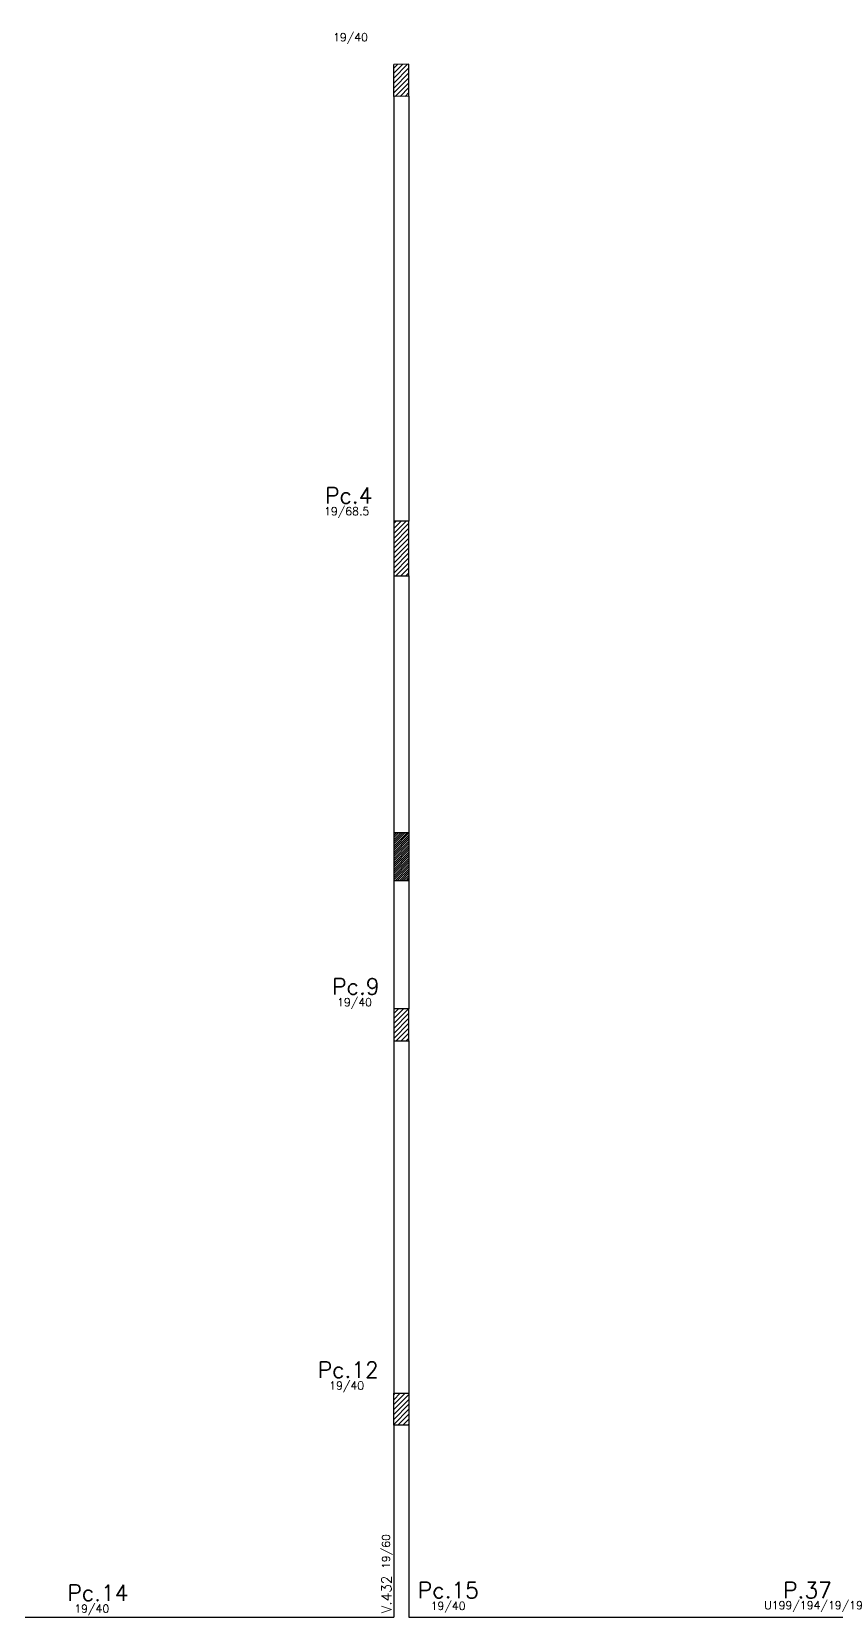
# Model space of a CAD drawing. Extents: x 534 to 8035, y 2354 to 7562.
# Drawn here: x 3824 to 4830, y 4577 to 6559 of the extents above; entities that cross this region are included whole.
import ezdxf

# ---------------------------------------------------------------- set-up
doc = ezdxf.new("R2010")
doc.units = 0
for name, color, linetype in [('CORTE-FORMA', 1, 'CONTINUOUS'), ('FO-HACHURA_PILAR-MORRE', 252, 'CONTINUOUS'), ('FO-TEXTO-VIGAS', 3, 'CONTINUOUS'), ('P-M', 7, 'CONTINUOUS')]:
    doc.layers.add(name, color=color, linetype=linetype)
doc.layers.add('FO-Textos dos pilares', color=3, linetype='CONTINUOUS', lineweight=20)
doc.layers.add('FO-Vigas', color=2, linetype='CONTINUOUS', lineweight=30)
doc.styles.add('ROMANS', font='romans.shx')
pattern_1 = [(45, (-15397.861, 11884.219), (-3.0935922, 3.0935922), [])]

msp = doc.modelspace()

# ---------------------------------------------------------------- hatches: boundary and pattern name
at = {"layer": 'CORTE-FORMA'}
h = msp.add_hatch(dxfattribs=at)
h.set_pattern_fill('ANSI31', color=70, scale=15)
h.set_pattern_definition([(45, (-15397.8612, 11884.2188), (-1.32582521, 1.32582521), [])])
h.paths.add_polyline_path([(4295.54, 5557.72), (4295.54, 5497.72), (4276.54, 5497.72), (4276.54, 5557.72)])
at = {"layer": 'FO-HACHURA_PILAR-MORRE'}
h = msp.add_hatch(dxfattribs=at)
h.set_pattern_fill('ANSI31', color=256, scale=35)
h.set_pattern_definition(pattern_1)
h.paths.add_polyline_path([(4295.54, 6477.78), (4276.54, 6477.56), (4276.54, 6517.56), (4295.54, 6517.78)])
h = msp.add_hatch(dxfattribs=at)
h.set_pattern_fill('ANSI31', color=256, scale=35)
h.set_pattern_definition(pattern_1)
h.paths.add_polyline_path([(4295.57, 5946.82), (4286.07, 5946.82), (4276.57, 5946.82), (4276.57, 5912.57), (4276.57, 5878.32), (4286.07, 5878.32), (4295.57, 5878.32), (4295.57, 5912.57)])
h = msp.add_hatch(dxfattribs=at)
h.set_pattern_fill('ANSI31', color=256, scale=35)
h.set_pattern_definition(pattern_1)
h.paths.add_polyline_path([(4276.54, 5297.1), (4286.04, 5297.1), (4295.54, 5297.1), (4295.54, 5317.1), (4295.54, 5337.1), (4286.04, 5337.1), (4276.54, 5337.1), (4276.54, 5317.1)])
h = msp.add_hatch(dxfattribs=at)
h.set_pattern_fill('ANSI31', color=256, scale=35)
h.set_pattern_definition(pattern_1)
h.paths.add_polyline_path([(4276.54, 4856.57), (4295.54, 4856.57), (4295.54, 4816.57), (4276.54, 4816.57)])

# ---------------------------------------------------------------- linework, layer by layer
at = {"layer": 'CORTE-FORMA'}
for p, q in [((4276.54, 5557.72), (4295.54, 5557.72)), ((4276.54, 5557.72), (4276.54, 5497.72)), ((4295.54, 5557.72), (4295.54, 5497.72)), ((4276.54, 5497.72), (4295.54, 5497.72))]:
    msp.add_line(p, q, dxfattribs=at)
at = {"layer": 'FO-Vigas'}
for p, q in [((4276.54, 6477.56), (4276.54, 5946.57)), ((4295.54, 6477.78), (4295.54, 5946.82)), ((4276.54, 5878.32), (4276.54, 5337.1)), ((4295.54, 5878.32), (4295.54, 5337.1)), ((4276.54, 5297.1), (4276.54, 4856.57)), ((4295.54, 5297.1), (4295.54, 4856.57)), ((4276.54, 4816.57), (4276.54, 4576.57)), ((4295.54, 4816.57), (4295.54, 4576.57)), ((3464.07, 4576.57), (4276.54, 4576.57)), ((4295.54, 4576.57), (4973.57, 4576.57))]:
    msp.add_line(p, q, dxfattribs=at)
at = {"layer": 'P-M'}
for p, q in [((4295.54, 6517.78), (4276.54, 6517.56)), ((4276.54, 6477.56), (4276.54, 6517.56)), ((4295.54, 6477.78), (4295.54, 6517.78)), ((4295.54, 6477.78), (4276.54, 6477.56))]:
    msp.add_line(p, q, dxfattribs=at)
for points in [[(4295.57, 5946.82), (4286.07, 5946.82), (4276.57, 5946.82), (4276.57, 5912.57), (4276.57, 5878.32), (4286.07, 5878.32), (4295.57, 5878.32), (4295.57, 5912.57), (4295.57, 5946.82)], [(4276.54, 5297.1), (4286.04, 5297.1), (4295.54, 5297.1), (4295.54, 5317.1), (4295.54, 5337.1), (4286.04, 5337.1), (4276.54, 5337.1), (4276.54, 5317.1), (4276.54, 5297.1)], [(4276.54, 4856.57), (4295.54, 4856.57), (4295.54, 4816.57), (4276.54, 4816.57)]]:
    msp.add_lwpolyline(points, close=True, dxfattribs=at)

# ---------------------------------------------------------------- texts
at = {"layer": 'FO-TEXTO-VIGAS', "style": 'ROMANS'}
msp.add_text('19/60', height=10, rotation=90, dxfattribs=at).set_placement((4271.83, 4636.88))
at = {"layer": 'FO-TEXTO-VIGAS', "color": 1, "style": 'ROMANS'}
msp.add_text('V.432', height=12.5, rotation=90, dxfattribs=at).set_placement((4273.67, 4581.49))
at = {"layer": 'FO-Textos dos pilares', "color": 3, "style": 'ROMANS'}
for s, p in [('19/40', (4200.54, 6546.62)), ('19/68.5', (4189.3, 5954.09)), ('19/40', (4205.61, 5340.33)), ('19/40', (4195.75, 4861.2)), ('U199/194/19/19', (4740.01, 4586.61)), ('19/40', (3876.83, 4582.38)), ('19/40', (4322.64, 4585.84))]:
    msp.add_text(s, height=10, dxfattribs=at).set_placement(p)
at = {"layer": 'FO-Textos dos pilares', "color": 1, "style": 'ROMANS'}
for s, p in [('Pc.4', (4190.67, 5968.78)), ('Pc.9', (4199.51, 5355.03)), ('Pc.12', (4181.42, 4875.89)), ('Pc.15', (4306.71, 4600.53)), ('P.37', (4763.72, 4600.53)), ('Pc.14', (3868.24, 4597.07))]:
    msp.add_text(s, height=20, dxfattribs=at).set_placement(p)

doc.saveas('drawing.dxf')
